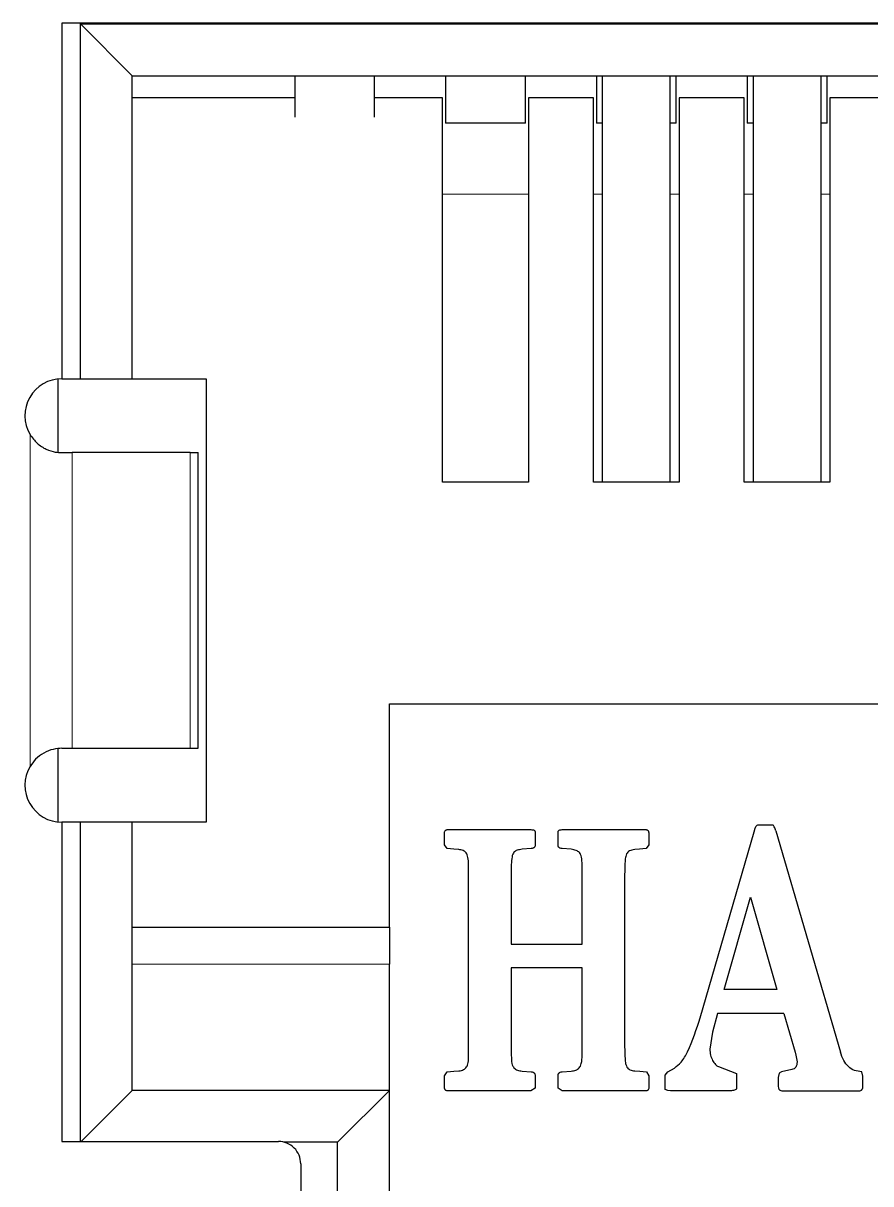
# Model space of a CAD drawing. Extents: x -260425 to 1294666, y -169889 to -2349.
# Drawn here: x 1001189.3 to 1001246.6, y -26586.5 to -26508 of the extents above; entities that cross this region are included whole.
import ezdxf

# ---------------------------------------------------------------- set-up
doc = ezdxf.new("R2010")
doc.units = 0
doc.header["$LTSCALE"] = 100
doc.layers.add('case', color=7, linetype='Continuous')

# ---------------------------------------------------------------- blocks, each defined once
blk = doc.blocks.new('АТС')
at = {"layer": 'case', "lineweight": 25}
for points in [[(2840.65, -39.458), (2840.65, -39.458), (2734.85, -39.458), (2734.85, -39.458)], [(2734.85, -39.458), (2734.85, -39.458), (2734.85, -63.507), (2734.85, -63.507)], [(2736.1, -39.507), (2736.1, -39.507), (2840.65, -39.507), (2840.65, -39.507)], [(2736.1, -63.507), (2736.1, -63.507), (2736.1, -39.507), (2736.1, -39.507)], [(2736.1, -39.507), (2736.1, -39.507), (2739.6, -43.008), (2739.6, -43.008)], [(2739.6, -43.008), (2739.6, -43.008), (2838.4, -43.008), (2838.4, -43.008)], [(2739.6, -63.507), (2739.6, -63.507), (2739.6, -43.008), (2739.6, -43.008)], [(2750.6, -43.008), (2750.6, -43.008), (2750.6, -45.805), (2750.6, -45.805)], [(2756, -45.805), (2756, -45.805), (2756, -43.008), (2756, -43.008)], [(2760.8, -43.008), (2760.8, -43.008), (2760.8, -46.208), (2760.8, -46.208)], [(2766.2, -46.208), (2766.2, -46.208), (2766.2, -43.008), (2766.2, -43.008)], [(2771, -43.008), (2771, -43.008), (2771, -46.208), (2771, -46.208)], [(2771.4, -43.008), (2771.4, -43.008), (2771.4, -70.508), (2771.4, -70.508)], [(2776, -70.508), (2776, -70.508), (2776, -43.008), (2776, -43.008)], [(2776.4, -46.208), (2776.4, -46.208), (2776.4, -43.008), (2776.4, -43.008)], [(2781.2, -43.008), (2781.2, -43.008), (2781.2, -46.208), (2781.2, -46.208)], [(2781.6, -43.008), (2781.6, -43.008), (2781.6, -70.508), (2781.6, -70.508)], [(2786.2, -70.508), (2786.2, -70.508), (2786.2, -43.008), (2786.2, -43.008)], [(2786.6, -46.208), (2786.6, -46.208), (2786.6, -43.008), (2786.6, -43.008)], [(2750.6, -44.508), (2750.6, -44.508), (2739.6, -44.508), (2739.6, -44.508)], [(2756.2, -44.508), (2756.2, -44.508), (2756, -44.508), (2756, -44.508)], [(2760.6, -44.508), (2760.6, -44.508), (2756.2, -44.508), (2756.2, -44.508)], [(2760.6, -70.508), (2760.6, -70.508), (2760.6, -44.508), (2760.6, -44.508)], [(2766.4, -44.508), (2766.4, -44.508), (2766.4, -70.508), (2766.4, -70.508)], [(2770.8, -44.508), (2770.8, -44.508), (2766.4, -44.508), (2766.4, -44.508)], [(2770.8, -70.508), (2770.8, -70.508), (2770.8, -44.508), (2770.8, -44.508)], [(2776.6, -44.508), (2776.6, -44.508), (2776.6, -70.508), (2776.6, -70.508)], [(2781, -44.508), (2781, -44.508), (2776.6, -44.508), (2776.6, -44.508)], [(2781, -70.508), (2781, -70.508), (2781, -44.508), (2781, -44.508)], [(2786.8, -44.508), (2786.8, -44.508), (2786.8, -70.508), (2786.8, -70.508)], [(2791.2, -44.508), (2791.2, -44.508), (2786.8, -44.508), (2786.8, -44.508)], [(2766.2, -46.208), (2766.2, -46.208), (2760.8, -46.208), (2760.8, -46.208)], [(2771.4, -46.208), (2771.4, -46.208), (2771, -46.208), (2771, -46.208)], [(2776.4, -46.208), (2776.4, -46.208), (2776, -46.208), (2776, -46.208)], [(2781.6, -46.208), (2781.6, -46.208), (2781.2, -46.208), (2781.2, -46.208)], [(2786.6, -46.208), (2786.6, -46.208), (2786.2, -46.208), (2786.2, -46.208)], [(2734.6, -68.485), (2734.6, -68.485), (2734.6, -63.52), (2734.6, -63.52)], [(2734.85, -63.507), (2734.85, -63.507), (2736.1, -63.507), (2736.1, -63.507)], [(2736.1, -63.507), (2736.1, -63.507), (2739.6, -63.507), (2739.6, -63.507)], [(2739.6, -63.507), (2739.6, -63.507), (2744.6, -63.507), (2744.6, -63.507)], [(2744.6, -63.507), (2744.6, -63.507), (2744.6, -93.508), (2744.6, -93.508)], [(2734.85, -68.508), (2734.85, -68.508), (2735.542, -68.508), (2735.542, -68.508)], [(2743.532, -68.508), (2743.532, -68.508), (2735.542, -68.508), (2735.542, -68.508)], [(2743.532, -68.508), (2743.532, -68.508), (2744.065, -68.508), (2744.065, -68.508)], [(2744.065, -88.508), (2744.065, -88.508), (2744.065, -68.508), (2744.065, -68.508)], [(2766.4, -70.508), (2766.4, -70.508), (2760.6, -70.508), (2760.6, -70.508)], [(2776.6, -70.508), (2776.6, -70.508), (2770.8, -70.508), (2770.8, -70.508)], [(2786.8, -70.508), (2786.8, -70.508), (2781, -70.508), (2781, -70.508)], [(2757, -85.507), (2757, -85.507), (2821, -85.507), (2821, -85.507)], [(2757, -100.607), (2757, -100.607), (2757, -85.507), (2757, -85.507)], [(2734.6, -93.495), (2734.6, -93.495), (2734.6, -88.537), (2734.6, -88.537)], [(2734.85, -88.508), (2734.85, -88.508), (2735.542, -88.508), (2735.542, -88.508)], [(2735.542, -88.508), (2735.542, -88.508), (2743.532, -88.508), (2743.532, -88.508)], [(2743.532, -88.508), (2743.532, -88.508), (2744.065, -88.508), (2744.065, -88.508)], [(2736.1, -93.508), (2736.1, -93.508), (2734.85, -93.508), (2734.85, -93.508)], [(2734.85, -93.508), (2734.85, -93.508), (2734.85, -115.108), (2734.85, -115.108)], [(2736.1, -115.108), (2736.1, -115.108), (2736.1, -93.508), (2736.1, -93.508)], [(2739.6, -93.508), (2739.6, -93.508), (2736.1, -93.508), (2736.1, -93.508)], [(2739.6, -111.657), (2739.6, -111.657), (2739.6, -93.508), (2739.6, -93.508)], [(2744.6, -93.508), (2744.6, -93.508), (2739.6, -93.508), (2739.6, -93.508)], [(2760.932, -94.009), (2760.932, -94.009), (2766.577, -94.009), (2766.577, -94.009)], [(2766.863, -94.189), (2766.863, -94.189), (2766.863, -95.041), (2766.863, -95.041)], [(2768.408, -95.041), (2768.408, -95.041), (2768.408, -94.189), (2768.408, -94.189)], [(2768.686, -94.009), (2768.686, -94.009), (2774.347, -94.009), (2774.347, -94.009)], [(2778.018, -106.729), (2778.018, -106.729), (2781.672, -94.153), (2781.672, -94.153)], [(2781.672, -94.153), (2781.672, -94.153), (2781.739, -93.913), (2781.739, -93.913)], [(2782.033, -93.673), (2782.033, -93.673), (2782.772, -93.685), (2782.772, -93.685)], [(2782.772, -93.685), (2782.772, -93.685), (2782.924, -93.685), (2782.924, -93.685)], [(2783.134, -94.081), (2783.134, -94.081), (2787.51, -109.057), (2787.51, -109.057)], [(2760.722, -95.029), (2760.722, -95.029), (2760.722, -94.285), (2760.722, -94.285)], [(2774.549, -94.285), (2774.549, -94.285), (2774.549, -95.029), (2774.549, -95.029)], [(2760.899, -95.293), (2760.899, -95.293), (2760.722, -95.029), (2760.722, -95.029)], [(2761.361, -95.329), (2761.361, -95.329), (2760.899, -95.293), (2760.899, -95.293)], [(2761.688, -95.353), (2761.688, -95.353), (2761.361, -95.329), (2761.361, -95.329)], [(2766.594, -95.293), (2766.594, -95.293), (2765.972, -95.341), (2765.972, -95.341)], [(2769.299, -95.341), (2769.299, -95.341), (2768.677, -95.293), (2768.677, -95.293)], [(2773.919, -95.329), (2773.919, -95.329), (2773.591, -95.353), (2773.591, -95.353)], [(2774.372, -95.293), (2774.372, -95.293), (2773.919, -95.329), (2773.919, -95.329)], [(2774.549, -95.029), (2774.549, -95.029), (2774.372, -95.293), (2774.372, -95.293)], [(2762.36, -109.309), (2762.36, -109.309), (2762.36, -96.373), (2762.36, -96.373)], [(2765.242, -96.373), (2765.242, -96.373), (2765.225, -97.033), (2765.225, -97.033)], [(2770.046, -97.033), (2770.046, -97.033), (2770.038, -96.373), (2770.038, -96.373)], [(2765.225, -97.033), (2765.225, -97.033), (2765.225, -101.749), (2765.225, -101.749)], [(2770.046, -101.749), (2770.046, -101.749), (2770.046, -97.033), (2770.046, -97.033)], [(2772.911, -97.057), (2772.911, -97.057), (2772.911, -108.625), (2772.911, -108.625)], [(2779.648, -104.833), (2779.648, -104.833), (2781.428, -98.569), (2781.428, -98.569)], [(2781.428, -98.569), (2781.428, -98.569), (2783.201, -104.833), (2783.201, -104.833)], [(2739.6, -100.607), (2739.6, -100.607), (2757, -100.607), (2757, -100.607)], [(2765.225, -101.749), (2765.225, -101.749), (2770.046, -101.749), (2770.046, -101.749)], [(2757, -111.657), (2757, -111.657), (2757, -103.107), (2757, -103.107)], [(2770.046, -103.357), (2770.046, -103.357), (2765.225, -103.357), (2765.225, -103.357)], [(2765.225, -103.357), (2765.225, -103.357), (2765.225, -108.637), (2765.225, -108.637)], [(2770.046, -108.637), (2770.046, -108.637), (2770.046, -103.357), (2770.046, -103.357)], [(2783.201, -104.833), (2783.201, -104.833), (2779.648, -104.833), (2779.648, -104.833)], [(2779.202, -106.441), (2779.202, -106.441), (2778.858, -107.701), (2778.858, -107.701)], [(2783.671, -106.441), (2783.671, -106.441), (2779.202, -106.441), (2779.202, -106.441)], [(2783.671, -106.441), (2783.671, -106.441), (2784.436, -109.057), (2784.436, -109.057)], [(2778.858, -107.701), (2778.858, -107.701), (2778.673, -108.853), (2778.673, -108.853)], [(2765.225, -108.637), (2765.225, -108.637), (2765.242, -109.297), (2765.242, -109.297)], [(2770.038, -109.297), (2770.038, -109.297), (2770.046, -108.637), (2770.046, -108.637)], [(2784.436, -109.057), (2784.436, -109.057), (2784.494, -109.273), (2784.494, -109.273)], [(2784.494, -109.273), (2784.494, -109.273), (2784.57, -109.717), (2784.57, -109.717)], [(2760.722, -110.653), (2760.722, -110.653), (2760.899, -110.389), (2760.899, -110.389)], [(2760.722, -111.397), (2760.722, -111.397), (2760.722, -110.653), (2760.722, -110.653)], [(2760.899, -110.389), (2760.899, -110.389), (2761.361, -110.353), (2761.361, -110.353)], [(2761.361, -110.353), (2761.361, -110.353), (2761.688, -110.329), (2761.688, -110.329)], [(2765.972, -110.341), (2765.972, -110.341), (2766.594, -110.389), (2766.594, -110.389)], [(2766.863, -110.653), (2766.863, -110.653), (2766.863, -111.493), (2766.863, -111.493)], [(2768.408, -111.493), (2768.408, -111.493), (2768.408, -110.653), (2768.408, -110.653)], [(2768.677, -110.389), (2768.677, -110.389), (2769.299, -110.341), (2769.299, -110.341)], [(2773.6, -110.329), (2773.6, -110.329), (2773.936, -110.353), (2773.936, -110.353)], [(2773.936, -110.353), (2773.936, -110.353), (2774.398, -110.389), (2774.398, -110.389)], [(2774.398, -110.389), (2774.398, -110.389), (2774.549, -110.665), (2774.549, -110.665)], [(2774.549, -110.665), (2774.549, -110.665), (2774.549, -111.397), (2774.549, -111.397)], [(2775.658, -110.629), (2775.658, -110.629), (2775.842, -110.389), (2775.842, -110.389)], [(2775.658, -111.577), (2775.658, -111.577), (2775.658, -110.629), (2775.658, -110.629)], [(2775.842, -110.389), (2775.842, -110.389), (2776.288, -110.137), (2776.288, -110.137)], [(2779.253, -110.029), (2779.253, -110.029), (2780.471, -110.497), (2780.471, -110.497)], [(2780.471, -110.497), (2780.471, -110.497), (2780.479, -110.713), (2780.479, -110.713)], [(2783.369, -110.473), (2783.369, -110.473), (2783.302, -110.773), (2783.302, -110.773)], [(2783.512, -110.389), (2783.512, -110.389), (2783.369, -110.473), (2783.369, -110.473)], [(2784.217, -110.245), (2784.217, -110.245), (2783.512, -110.389), (2783.512, -110.389)], [(2789.03, -110.689), (2789.03, -110.689), (2788.955, -110.389), (2788.955, -110.389)], [(2789.03, -111.349), (2789.03, -111.349), (2789.03, -110.689), (2789.03, -110.689)], [(2780.479, -110.713), (2780.479, -110.713), (2780.479, -111.529), (2780.479, -111.529)], [(2783.302, -110.773), (2783.302, -110.773), (2783.293, -111.313), (2783.293, -111.313)], [(2736.15, -115.108), (2736.15, -115.108), (2739.6, -111.657), (2739.6, -111.657)], [(2757, -111.657), (2757, -111.657), (2739.6, -111.657), (2739.6, -111.657)], [(2753.5, -115.158), (2753.5, -115.158), (2757, -111.657), (2757, -111.657)], [(2757, -129.008), (2757, -129.008), (2757, -111.657), (2757, -111.657)], [(2766.577, -111.673), (2766.577, -111.673), (2760.932, -111.673), (2760.932, -111.673)], [(2766.863, -111.493), (2766.863, -111.493), (2766.577, -111.673), (2766.577, -111.673)], [(2768.686, -111.673), (2768.686, -111.673), (2768.408, -111.493), (2768.408, -111.493)], [(2774.381, -111.673), (2774.381, -111.673), (2768.686, -111.673), (2768.686, -111.673)], [(2775.826, -111.661), (2775.826, -111.661), (2775.658, -111.577), (2775.658, -111.577)], [(2776.019, -111.673), (2776.019, -111.673), (2775.826, -111.661), (2775.826, -111.661)], [(2780.068, -111.673), (2780.068, -111.673), (2776.019, -111.673), (2776.019, -111.673)], [(2783.604, -111.673), (2783.604, -111.673), (2788.77, -111.673), (2788.77, -111.673)], [(2734.85, -115.108), (2734.85, -115.108), (2749.5, -115.108), (2749.5, -115.108)], [(2753.5, -115.158), (2753.5, -115.158), (2749.884, -115.158), (2749.884, -115.158)], [(2753.5, -132.457), (2753.5, -132.457), (2753.5, -115.158), (2753.5, -115.158)], [(2751, -116.608), (2751, -116.608), (2751, -130.958), (2751, -130.958)]]:
    blk.add_open_spline(points, degree=3, dxfattribs=at)
at = {"layer": 'case', "lineweight": 18}
for points in [[(2766.4, -51.033), (2766.4, -51.033), (2760.6, -51.033), (2760.6, -51.033)], [(2771.4, -51.033), (2771.4, -51.033), (2770.8, -51.033), (2770.8, -51.033)], [(2776.6, -51.033), (2776.6, -51.033), (2776, -51.033), (2776, -51.033)], [(2781.6, -51.033), (2781.6, -51.033), (2781, -51.033), (2781, -51.033)], [(2786.8, -51.033), (2786.8, -51.033), (2786.2, -51.033), (2786.2, -51.033)], [(2732.701, -67.286), (2732.701, -67.286), (2732.701, -89.729), (2732.701, -89.729)], [(2735.542, -68.508), (2735.542, -68.508), (2735.542, -88.508), (2735.542, -88.508)], [(2743.532, -88.508), (2743.532, -88.508), (2743.532, -68.508), (2743.532, -68.508)], [(2757, -103.107), (2757, -103.107), (2739.6, -103.107), (2739.6, -103.107)]]:
    blk.add_open_spline(points, degree=3, dxfattribs=at)
at = {"layer": 'case', "lineweight": 25}
for points, knots in [([(2734.85, -63.508), (2733.951, -63.508), (2733.121, -63.99), (2732.677, -64.772), (2732.677, -64.772), (2732.232, -65.553), (2732.242, -66.513), (2732.701, -67.286)], [0, 0, 0, 0, 0.333333, 0.333333, 0.333333, 0.333333, 1, 1, 1, 1]), ([(2732.701, -67.286), (2732.85, -67.492), (2732.999, -67.698), (2733.18, -67.868), (2733.18, -67.868), (2733.362, -68.039), (2733.578, -68.174), (2733.796, -68.275), (2733.796, -68.275), (2734, -68.368), (2734.206, -68.432), (2734.395, -68.466), (2734.395, -68.466), (2734.555, -68.494), (2734.702, -68.501), (2734.85, -68.508)], [0, 0, 0, 0, 0.2, 0.2, 0.2, 0.2, 0.4, 0.4, 0.4, 0.4, 0.6, 0.6, 0.6, 0.6, 1, 1, 1, 1]), ([(2734.85, -88.508), (2734.661, -88.518), (2734.471, -88.529), (2734.264, -88.577), (2734.264, -88.577), (2734.057, -88.626), (2733.832, -88.712), (2733.618, -88.832), (2733.618, -88.832), (2733.421, -88.943), (2733.233, -89.081), (2733.074, -89.248), (2733.074, -89.248), (2732.935, -89.394), (2732.818, -89.562), (2732.701, -89.729)], [0, 0, 0, 0, 0.2, 0.2, 0.2, 0.2, 0.4, 0.4, 0.4, 0.4, 0.6, 0.6, 0.6, 0.6, 1, 1, 1, 1]), ([(2732.701, -89.729), (2732.242, -90.502), (2732.232, -91.462), (2732.677, -92.243), (2732.677, -92.243), (2733.121, -93.025), (2733.951, -93.508), (2734.85, -93.508)], [0, 0, 0, 0, 0.333333, 0.333333, 0.333333, 0.333333, 1, 1, 1, 1]), ([(2760.722, -94.285), (2760.724, -94.245), (2760.726, -94.205), (2760.735, -94.166), (2760.735, -94.166), (2760.743, -94.135), (2760.755, -94.105), (2760.774, -94.08), (2760.774, -94.08), (2760.782, -94.068), (2760.792, -94.058), (2760.803, -94.049), (2760.803, -94.049), (2760.814, -94.04), (2760.826, -94.033), (2760.839, -94.027), (2760.839, -94.027), (2760.853, -94.021), (2760.868, -94.016), (2760.882, -94.014), (2760.882, -94.014), (2760.899, -94.011), (2760.916, -94.01), (2760.932, -94.009)], [0, 0, 0, 0, 0.142857, 0.142857, 0.142857, 0.142857, 0.285714, 0.285714, 0.285714, 0.285714, 0.428571, 0.428571, 0.428571, 0.428571, 0.571429, 0.571429, 0.571429, 0.571429, 0.714286, 0.714286, 0.714286, 0.714286, 1, 1, 1, 1]), ([(2766.577, -94.009), (2766.618, -94.011), (2766.659, -94.012), (2766.7, -94.02), (2766.7, -94.02), (2766.731, -94.027), (2766.762, -94.037), (2766.789, -94.054), (2766.789, -94.054), (2766.801, -94.061), (2766.812, -94.07), (2766.821, -94.079), (2766.821, -94.079), (2766.83, -94.089), (2766.838, -94.099), (2766.844, -94.11), (2766.844, -94.11), (2766.851, -94.122), (2766.855, -94.134), (2766.858, -94.147), (2766.858, -94.147), (2766.861, -94.161), (2766.862, -94.175), (2766.863, -94.189)], [0, 0, 0, 0, 0.142857, 0.142857, 0.142857, 0.142857, 0.285714, 0.285714, 0.285714, 0.285714, 0.428571, 0.428571, 0.428571, 0.428571, 0.571429, 0.571429, 0.571429, 0.571429, 0.714286, 0.714286, 0.714286, 0.714286, 1, 1, 1, 1]), ([(2768.408, -94.189), (2768.409, -94.175), (2768.41, -94.161), (2768.413, -94.147), (2768.413, -94.147), (2768.415, -94.134), (2768.42, -94.122), (2768.426, -94.11), (2768.426, -94.11), (2768.432, -94.099), (2768.439, -94.089), (2768.447, -94.079), (2768.447, -94.079), (2768.456, -94.07), (2768.467, -94.061), (2768.478, -94.054), (2768.478, -94.054), (2768.504, -94.037), (2768.534, -94.027), (2768.564, -94.02), (2768.564, -94.02), (2768.604, -94.012), (2768.645, -94.01), (2768.686, -94.009)], [0, 0, 0, 0, 0.142857, 0.142857, 0.142857, 0.142857, 0.285714, 0.285714, 0.285714, 0.285714, 0.428571, 0.428571, 0.428571, 0.428571, 0.571429, 0.571429, 0.571429, 0.571429, 0.714286, 0.714286, 0.714286, 0.714286, 1, 1, 1, 1]), ([(2774.347, -94.009), (2774.363, -94.01), (2774.379, -94.011), (2774.394, -94.014), (2774.394, -94.014), (2774.409, -94.016), (2774.422, -94.021), (2774.435, -94.027), (2774.435, -94.027), (2774.448, -94.033), (2774.46, -94.04), (2774.47, -94.049), (2774.47, -94.049), (2774.481, -94.058), (2774.49, -94.068), (2774.498, -94.08), (2774.498, -94.08), (2774.517, -94.105), (2774.529, -94.135), (2774.536, -94.166), (2774.536, -94.166), (2774.545, -94.205), (2774.547, -94.245), (2774.549, -94.285)], [0, 0, 0, 0, 0.142857, 0.142857, 0.142857, 0.142857, 0.285714, 0.285714, 0.285714, 0.285714, 0.428571, 0.428571, 0.428571, 0.428571, 0.571429, 0.571429, 0.571429, 0.571429, 0.714286, 0.714286, 0.714286, 0.714286, 1, 1, 1, 1]), ([(2781.739, -93.913), (2781.752, -93.877), (2781.764, -93.841), (2781.783, -93.808), (2781.783, -93.808), (2781.799, -93.78), (2781.821, -93.754), (2781.846, -93.733), (2781.846, -93.733), (2781.871, -93.713), (2781.9, -93.697), (2781.93, -93.688), (2781.93, -93.688), (2781.963, -93.678), (2781.998, -93.675), (2782.033, -93.673)], [0, 0, 0, 0, 0.2, 0.2, 0.2, 0.2, 0.4, 0.4, 0.4, 0.4, 0.6, 0.6, 0.6, 0.6, 1, 1, 1, 1]), ([(2783.134, -94.081), (2783.103, -93.989), (2783.073, -93.898), (2783.029, -93.811), (2783.029, -93.811), (2783.014, -93.782), (2782.997, -93.754), (2782.975, -93.73), (2782.975, -93.73), (2782.96, -93.713), (2782.942, -93.699), (2782.924, -93.685)], [0, 0, 0, 0, 0.25, 0.25, 0.25, 0.25, 0.5, 0.5, 0.5, 0.5, 1, 1, 1, 1]), ([(2762.19, -95.584), (2762.163, -95.553), (2762.135, -95.521), (2762.103, -95.494), (2762.103, -95.494), (2762.07, -95.467), (2762.031, -95.444), (2761.991, -95.427), (2761.991, -95.427), (2761.895, -95.385), (2761.792, -95.369), (2761.688, -95.353)], [0, 0, 0, 0, 0.25, 0.25, 0.25, 0.25, 0.5, 0.5, 0.5, 0.5, 1, 1, 1, 1]), ([(2762.36, -96.373), (2762.354, -96.21), (2762.348, -96.047), (2762.314, -95.887), (2762.314, -95.887), (2762.301, -95.827), (2762.285, -95.768), (2762.26, -95.713), (2762.26, -95.713), (2762.24, -95.668), (2762.215, -95.626), (2762.19, -95.584)], [0, 0, 0, 0, 0.25, 0.25, 0.25, 0.25, 0.5, 0.5, 0.5, 0.5, 1, 1, 1, 1]), ([(2765.425, -95.542), (2765.397, -95.581), (2765.369, -95.621), (2765.348, -95.663), (2765.348, -95.663), (2765.321, -95.719), (2765.305, -95.78), (2765.293, -95.842), (2765.293, -95.842), (2765.257, -96.018), (2765.25, -96.195), (2765.242, -96.373)], [0, 0, 0, 0, 0.25, 0.25, 0.25, 0.25, 0.5, 0.5, 0.5, 0.5, 1, 1, 1, 1]), ([(2765.972, -95.341), (2765.862, -95.355), (2765.751, -95.368), (2765.646, -95.405), (2765.646, -95.405), (2765.602, -95.42), (2765.56, -95.439), (2765.522, -95.464), (2765.522, -95.464), (2765.487, -95.487), (2765.456, -95.514), (2765.425, -95.542)], [0, 0, 0, 0, 0.25, 0.25, 0.25, 0.25, 0.5, 0.5, 0.5, 0.5, 1, 1, 1, 1]), ([(2766.863, -95.041), (2766.86, -95.076), (2766.858, -95.112), (2766.846, -95.145), (2766.846, -95.145), (2766.84, -95.159), (2766.833, -95.173), (2766.824, -95.186), (2766.824, -95.186), (2766.816, -95.199), (2766.806, -95.211), (2766.795, -95.221), (2766.795, -95.221), (2766.783, -95.232), (2766.77, -95.241), (2766.757, -95.249), (2766.757, -95.249), (2766.742, -95.258), (2766.726, -95.265), (2766.71, -95.271), (2766.71, -95.271), (2766.673, -95.284), (2766.634, -95.288), (2766.594, -95.293)], [0, 0, 0, 0, 0.142857, 0.142857, 0.142857, 0.142857, 0.285714, 0.285714, 0.285714, 0.285714, 0.428571, 0.428571, 0.428571, 0.428571, 0.571429, 0.571429, 0.571429, 0.571429, 0.714286, 0.714286, 0.714286, 0.714286, 1, 1, 1, 1]), ([(2768.677, -95.293), (2768.636, -95.288), (2768.596, -95.283), (2768.557, -95.27), (2768.557, -95.27), (2768.541, -95.264), (2768.526, -95.257), (2768.511, -95.248), (2768.511, -95.248), (2768.498, -95.24), (2768.485, -95.231), (2768.474, -95.22), (2768.474, -95.22), (2768.463, -95.21), (2768.453, -95.198), (2768.445, -95.186), (2768.445, -95.186), (2768.436, -95.173), (2768.43, -95.159), (2768.424, -95.144), (2768.424, -95.144), (2768.413, -95.111), (2768.411, -95.076), (2768.408, -95.041)], [0, 0, 0, 0, 0.142857, 0.142857, 0.142857, 0.142857, 0.285714, 0.285714, 0.285714, 0.285714, 0.428571, 0.428571, 0.428571, 0.428571, 0.571429, 0.571429, 0.571429, 0.571429, 0.714286, 0.714286, 0.714286, 0.714286, 1, 1, 1, 1]), ([(2769.851, -95.561), (2769.819, -95.531), (2769.787, -95.502), (2769.752, -95.478), (2769.752, -95.478), (2769.713, -95.451), (2769.67, -95.43), (2769.626, -95.414), (2769.626, -95.414), (2769.521, -95.374), (2769.41, -95.357), (2769.299, -95.341)], [0, 0, 0, 0, 0.25, 0.25, 0.25, 0.25, 0.5, 0.5, 0.5, 0.5, 1, 1, 1, 1]), ([(2770.038, -96.373), (2770.031, -96.202), (2770.023, -96.031), (2769.988, -95.862), (2769.988, -95.862), (2769.975, -95.801), (2769.958, -95.74), (2769.93, -95.684), (2769.93, -95.684), (2769.908, -95.641), (2769.88, -95.601), (2769.851, -95.561)], [0, 0, 0, 0, 0.25, 0.25, 0.25, 0.25, 0.5, 0.5, 0.5, 0.5, 1, 1, 1, 1]), ([(2773.043, -95.65), (2773.021, -95.709), (2773, -95.767), (2772.984, -95.827), (2772.984, -95.827), (2772.96, -95.923), (2772.95, -96.022), (2772.943, -96.121), (2772.943, -96.121), (2772.92, -96.434), (2772.915, -96.745), (2772.911, -97.057)], [0, 0, 0, 0, 0.25, 0.25, 0.25, 0.25, 0.5, 0.5, 0.5, 0.5, 1, 1, 1, 1]), ([(2773.591, -95.353), (2773.527, -95.361), (2773.462, -95.369), (2773.4, -95.387), (2773.4, -95.387), (2773.346, -95.402), (2773.294, -95.424), (2773.245, -95.452), (2773.245, -95.452), (2773.201, -95.477), (2773.16, -95.506), (2773.126, -95.542), (2773.126, -95.542), (2773.094, -95.575), (2773.068, -95.612), (2773.043, -95.65)], [0, 0, 0, 0, 0.2, 0.2, 0.2, 0.2, 0.4, 0.4, 0.4, 0.4, 0.6, 0.6, 0.6, 0.6, 1, 1, 1, 1]), ([(2757, -100.607), (2757, -100.645), (2757, -100.683), (2757, -100.798), (2757, -100.798), (2757, -100.913), (2757, -101.106), (2757, -101.34), (2757, -101.34), (2757, -101.574), (2757, -101.849), (2757, -102.151), (2757, -102.151), (2757, -102.452), (2757, -102.78), (2757, -103.107)], [0, 0, 0, 0, 0.2, 0.2, 0.2, 0.2, 0.4, 0.4, 0.4, 0.4, 0.6, 0.6, 0.6, 0.6, 1, 1, 1, 1]), ([(2776.288, -110.137), (2776.442, -110.011), (2776.596, -109.885), (2776.726, -109.737), (2776.726, -109.737), (2776.906, -109.533), (2777.039, -109.287), (2777.159, -109.037), (2777.159, -109.037), (2777.52, -108.29), (2777.769, -107.51), (2778.018, -106.729)], [0, 0, 0, 0, 0.25, 0.25, 0.25, 0.25, 0.5, 0.5, 0.5, 0.5, 1, 1, 1, 1]), ([(2772.911, -108.625), (2772.916, -108.949), (2772.921, -109.273), (2772.949, -109.599), (2772.949, -109.599), (2772.957, -109.7), (2772.968, -109.802), (2772.996, -109.899), (2772.996, -109.899), (2773.013, -109.96), (2773.038, -110.018), (2773.062, -110.077)], [0, 0, 0, 0, 0.25, 0.25, 0.25, 0.25, 0.5, 0.5, 0.5, 0.5, 1, 1, 1, 1]), ([(2778.673, -108.853), (2778.68, -108.991), (2778.686, -109.129), (2778.719, -109.26), (2778.719, -109.26), (2778.75, -109.386), (2778.806, -109.506), (2778.862, -109.626)], [0, 0, 0, 0, 0.333333, 0.333333, 0.333333, 0.333333, 1, 1, 1, 1]), ([(2788.955, -110.389), (2788.782, -110.371), (2788.61, -110.353), (2788.45, -110.294), (2788.45, -110.294), (2788.302, -110.239), (2788.164, -110.151), (2788.048, -110.042), (2788.048, -110.042), (2787.921, -109.924), (2787.819, -109.782), (2787.738, -109.63), (2787.738, -109.63), (2787.642, -109.449), (2787.576, -109.253), (2787.51, -109.057)], [0, 0, 0, 0, 0.2, 0.2, 0.2, 0.2, 0.4, 0.4, 0.4, 0.4, 0.6, 0.6, 0.6, 0.6, 1, 1, 1, 1]), ([(2762.218, -110.065), (2762.24, -110.023), (2762.262, -109.981), (2762.279, -109.937), (2762.279, -109.937), (2762.3, -109.883), (2762.313, -109.825), (2762.324, -109.768), (2762.324, -109.768), (2762.351, -109.616), (2762.356, -109.463), (2762.36, -109.309)], [0, 0, 0, 0, 0.25, 0.25, 0.25, 0.25, 0.5, 0.5, 0.5, 0.5, 1, 1, 1, 1]), ([(2765.242, -109.297), (2765.249, -109.472), (2765.257, -109.646), (2765.291, -109.819), (2765.291, -109.819), (2765.303, -109.881), (2765.318, -109.943), (2765.346, -109.999), (2765.346, -109.999), (2765.368, -110.043), (2765.397, -110.084), (2765.426, -110.125)], [0, 0, 0, 0, 0.25, 0.25, 0.25, 0.25, 0.5, 0.5, 0.5, 0.5, 1, 1, 1, 1]), ([(2769.836, -110.125), (2769.867, -110.084), (2769.897, -110.043), (2769.92, -109.999), (2769.92, -109.999), (2769.949, -109.943), (2769.967, -109.881), (2769.981, -109.819), (2769.981, -109.819), (2770.02, -109.647), (2770.029, -109.472), (2770.038, -109.297)], [0, 0, 0, 0, 0.25, 0.25, 0.25, 0.25, 0.5, 0.5, 0.5, 0.5, 1, 1, 1, 1]), ([(2778.862, -109.626), (2778.92, -109.723), (2778.978, -109.82), (2779.056, -109.902), (2779.056, -109.902), (2779.085, -109.933), (2779.117, -109.962), (2779.153, -109.984), (2779.153, -109.984), (2779.184, -110.003), (2779.219, -110.016), (2779.253, -110.029)], [0, 0, 0, 0, 0.25, 0.25, 0.25, 0.25, 0.5, 0.5, 0.5, 0.5, 1, 1, 1, 1]), ([(2784.57, -109.717), (2784.567, -109.787), (2784.564, -109.856), (2784.548, -109.924), (2784.548, -109.924), (2784.535, -109.979), (2784.514, -110.033), (2784.482, -110.08), (2784.482, -110.08), (2784.467, -110.101), (2784.451, -110.121), (2784.432, -110.139), (2784.432, -110.139), (2784.414, -110.157), (2784.393, -110.173), (2784.372, -110.186), (2784.372, -110.186), (2784.325, -110.214), (2784.271, -110.23), (2784.217, -110.245)], [0, 0, 0, 0, 0.166667, 0.166667, 0.166667, 0.166667, 0.333333, 0.333333, 0.333333, 0.333333, 0.5, 0.5, 0.5, 0.5, 0.666667, 0.666667, 0.666667, 0.666667, 1, 1, 1, 1]), ([(2761.688, -110.329), (2761.749, -110.322), (2761.809, -110.315), (2761.868, -110.3), (2761.868, -110.3), (2761.919, -110.287), (2761.969, -110.268), (2762.016, -110.244), (2762.016, -110.244), (2762.058, -110.222), (2762.098, -110.196), (2762.133, -110.164), (2762.133, -110.164), (2762.164, -110.135), (2762.191, -110.1), (2762.218, -110.065)], [0, 0, 0, 0, 0.2, 0.2, 0.2, 0.2, 0.4, 0.4, 0.4, 0.4, 0.6, 0.6, 0.6, 0.6, 1, 1, 1, 1]), ([(2765.426, -110.125), (2765.46, -110.156), (2765.494, -110.187), (2765.532, -110.213), (2765.532, -110.213), (2765.571, -110.24), (2765.614, -110.261), (2765.658, -110.278), (2765.658, -110.278), (2765.758, -110.316), (2765.865, -110.328), (2765.972, -110.341)], [0, 0, 0, 0, 0.25, 0.25, 0.25, 0.25, 0.5, 0.5, 0.5, 0.5, 1, 1, 1, 1]), ([(2766.594, -110.389), (2766.634, -110.394), (2766.674, -110.4), (2766.711, -110.414), (2766.711, -110.414), (2766.727, -110.42), (2766.742, -110.428), (2766.757, -110.437), (2766.757, -110.437), (2766.77, -110.446), (2766.783, -110.456), (2766.795, -110.468), (2766.795, -110.468), (2766.806, -110.479), (2766.816, -110.491), (2766.824, -110.505), (2766.824, -110.505), (2766.833, -110.518), (2766.84, -110.533), (2766.846, -110.548), (2766.846, -110.548), (2766.858, -110.581), (2766.86, -110.617), (2766.863, -110.653)], [0, 0, 0, 0, 0.142857, 0.142857, 0.142857, 0.142857, 0.285714, 0.285714, 0.285714, 0.285714, 0.428571, 0.428571, 0.428571, 0.428571, 0.571429, 0.571429, 0.571429, 0.571429, 0.714286, 0.714286, 0.714286, 0.714286, 1, 1, 1, 1]), ([(2768.408, -110.653), (2768.411, -110.618), (2768.413, -110.582), (2768.424, -110.549), (2768.424, -110.549), (2768.429, -110.535), (2768.436, -110.52), (2768.445, -110.507), (2768.445, -110.507), (2768.453, -110.494), (2768.463, -110.482), (2768.474, -110.472), (2768.474, -110.472), (2768.497, -110.448), (2768.526, -110.431), (2768.557, -110.418), (2768.557, -110.418), (2768.596, -110.403), (2768.636, -110.396), (2768.677, -110.389)], [0, 0, 0, 0, 0.166667, 0.166667, 0.166667, 0.166667, 0.333333, 0.333333, 0.333333, 0.333333, 0.5, 0.5, 0.5, 0.5, 0.666667, 0.666667, 0.666667, 0.666667, 1, 1, 1, 1]), ([(2769.299, -110.341), (2769.404, -110.327), (2769.51, -110.313), (2769.608, -110.276), (2769.608, -110.276), (2769.652, -110.259), (2769.694, -110.238), (2769.732, -110.212), (2769.732, -110.212), (2769.77, -110.186), (2769.803, -110.156), (2769.836, -110.125)], [0, 0, 0, 0, 0.25, 0.25, 0.25, 0.25, 0.5, 0.5, 0.5, 0.5, 1, 1, 1, 1]), ([(2773.062, -110.077), (2773.09, -110.114), (2773.118, -110.15), (2773.152, -110.181), (2773.152, -110.181), (2773.187, -110.212), (2773.228, -110.237), (2773.271, -110.257), (2773.271, -110.257), (2773.319, -110.279), (2773.369, -110.296), (2773.42, -110.307), (2773.42, -110.307), (2773.479, -110.319), (2773.539, -110.324), (2773.6, -110.329)], [0, 0, 0, 0, 0.2, 0.2, 0.2, 0.2, 0.4, 0.4, 0.4, 0.4, 0.6, 0.6, 0.6, 0.6, 1, 1, 1, 1]), ([(2760.932, -111.673), (2760.9, -111.671), (2760.868, -111.669), (2760.839, -111.657), (2760.839, -111.657), (2760.827, -111.652), (2760.814, -111.645), (2760.803, -111.636), (2760.803, -111.636), (2760.792, -111.628), (2760.782, -111.618), (2760.774, -111.607), (2760.774, -111.607), (2760.765, -111.595), (2760.757, -111.582), (2760.751, -111.569), (2760.751, -111.569), (2760.744, -111.553), (2760.739, -111.537), (2760.735, -111.521), (2760.735, -111.521), (2760.725, -111.481), (2760.724, -111.439), (2760.722, -111.397)], [0, 0, 0, 0, 0.142857, 0.142857, 0.142857, 0.142857, 0.285714, 0.285714, 0.285714, 0.285714, 0.428571, 0.428571, 0.428571, 0.428571, 0.571429, 0.571429, 0.571429, 0.571429, 0.714286, 0.714286, 0.714286, 0.714286, 1, 1, 1, 1]), ([(2774.549, -111.397), (2774.547, -111.439), (2774.546, -111.48), (2774.538, -111.521), (2774.538, -111.521), (2774.532, -111.551), (2774.522, -111.581), (2774.506, -111.607), (2774.506, -111.607), (2774.499, -111.618), (2774.491, -111.628), (2774.482, -111.636), (2774.482, -111.636), (2774.473, -111.644), (2774.464, -111.651), (2774.453, -111.657), (2774.453, -111.657), (2774.442, -111.663), (2774.431, -111.667), (2774.419, -111.669), (2774.419, -111.669), (2774.407, -111.672), (2774.394, -111.672), (2774.381, -111.673)], [0, 0, 0, 0, 0.142857, 0.142857, 0.142857, 0.142857, 0.285714, 0.285714, 0.285714, 0.285714, 0.428571, 0.428571, 0.428571, 0.428571, 0.571429, 0.571429, 0.571429, 0.571429, 0.714286, 0.714286, 0.714286, 0.714286, 1, 1, 1, 1]), ([(2783.293, -111.313), (2783.296, -111.368), (2783.298, -111.423), (2783.312, -111.476), (2783.312, -111.476), (2783.318, -111.497), (2783.326, -111.518), (2783.336, -111.538), (2783.336, -111.538), (2783.345, -111.556), (2783.357, -111.572), (2783.37, -111.588), (2783.37, -111.588), (2783.383, -111.602), (2783.397, -111.615), (2783.413, -111.626), (2783.413, -111.626), (2783.43, -111.637), (2783.448, -111.646), (2783.467, -111.652), (2783.467, -111.652), (2783.51, -111.668), (2783.557, -111.67), (2783.604, -111.673)], [0, 0, 0, 0, 0.142857, 0.142857, 0.142857, 0.142857, 0.285714, 0.285714, 0.285714, 0.285714, 0.428571, 0.428571, 0.428571, 0.428571, 0.571429, 0.571429, 0.571429, 0.571429, 0.714286, 0.714286, 0.714286, 0.714286, 1, 1, 1, 1]), ([(2788.77, -111.673), (2788.808, -111.67), (2788.847, -111.667), (2788.882, -111.653), (2788.882, -111.653), (2788.897, -111.646), (2788.912, -111.638), (2788.926, -111.627), (2788.926, -111.627), (2788.94, -111.617), (2788.952, -111.605), (2788.963, -111.592), (2788.963, -111.592), (2788.975, -111.578), (2788.984, -111.563), (2788.992, -111.546), (2788.992, -111.546), (2789.001, -111.529), (2789.008, -111.51), (2789.013, -111.491), (2789.013, -111.491), (2789.026, -111.445), (2789.028, -111.397), (2789.03, -111.349)], [0, 0, 0, 0, 0.142857, 0.142857, 0.142857, 0.142857, 0.285714, 0.285714, 0.285714, 0.285714, 0.428571, 0.428571, 0.428571, 0.428571, 0.571429, 0.571429, 0.571429, 0.571429, 0.714286, 0.714286, 0.714286, 0.714286, 1, 1, 1, 1]), ([(2780.479, -111.529), (2780.474, -111.541), (2780.469, -111.552), (2780.462, -111.563), (2780.462, -111.563), (2780.454, -111.574), (2780.444, -111.583), (2780.434, -111.592), (2780.434, -111.592), (2780.409, -111.612), (2780.379, -111.626), (2780.349, -111.637), (2780.349, -111.637), (2780.26, -111.669), (2780.164, -111.671), (2780.068, -111.673)], [0, 0, 0, 0, 0.2, 0.2, 0.2, 0.2, 0.4, 0.4, 0.4, 0.4, 0.6, 0.6, 0.6, 0.6, 1, 1, 1, 1]), ([(2751, -116.608), (2751, -116.21), (2750.842, -115.828), (2750.561, -115.547), (2750.561, -115.547), (2750.279, -115.266), (2749.898, -115.108), (2749.5, -115.108)], [0, 0, 0, 0, 0.333333, 0.333333, 0.333333, 0.333333, 1, 1, 1, 1])]:
    blk.add_open_spline(points, degree=3, knots=knots, dxfattribs=at)

msp = doc.modelspace()

# ---------------------------------------------------------------- block references
msp.add_blockref('АТС', (998457.029, -26468.524))

doc.saveas('drawing.dxf')
